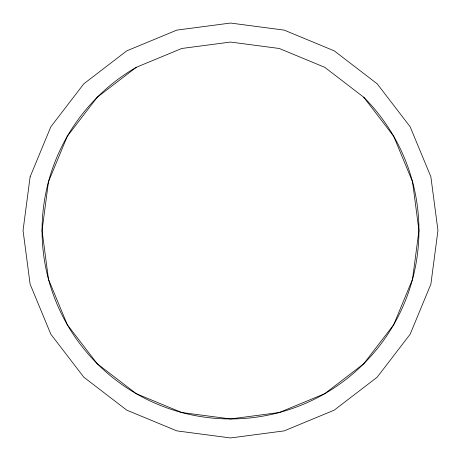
<?xml version="1.0" encoding="UTF-8"?>
<svg xmlns="http://www.w3.org/2000/svg" width="461" height="461" viewBox="0 0 461 461"><rect width="100%" height="100%" fill="white"/><g stroke="black" fill="none" stroke-linecap="round" stroke-linejoin="round"><path stroke-width="0.69" d="M136.277 67.306L97.248 97.248L67.306 136.277L48.48 181.726L42.055 230.5L48.48 279.274L67.306 324.723L97.248 363.752L136.277 393.694L181.726 412.52L230.5 418.945L279.274 412.52L324.723 393.694L363.752 363.752L393.694 324.723L412.52 279.274L418.945 230.5L412.52 181.726L393.694 136.277L363.752 97.248L324.723 67.306L279.274 48.48L230.5 42.055L181.726 48.48L136.277 67.306A188.445 188.445 0 0 0 76.134 338.587A188.445 188.445 0 0 0 351.628 374.856A188.445 188.445 0 0 0 363.752 97.248M30.121 176.811L23.05 230.5L30.121 284.189L50.843 334.225L83.81 377.19L126.775 410.157L176.811 430.879L230.5 437.95L284.189 430.879L334.225 410.157L377.19 377.19L410.157 334.225L430.879 284.189L437.95 230.5L430.879 176.811L410.157 126.775L377.19 83.81L334.225 50.843L284.189 30.121L230.5 23.05L176.811 30.121L126.775 50.843L83.81 83.81L50.843 126.775L30.121 176.811"/></g></svg>
